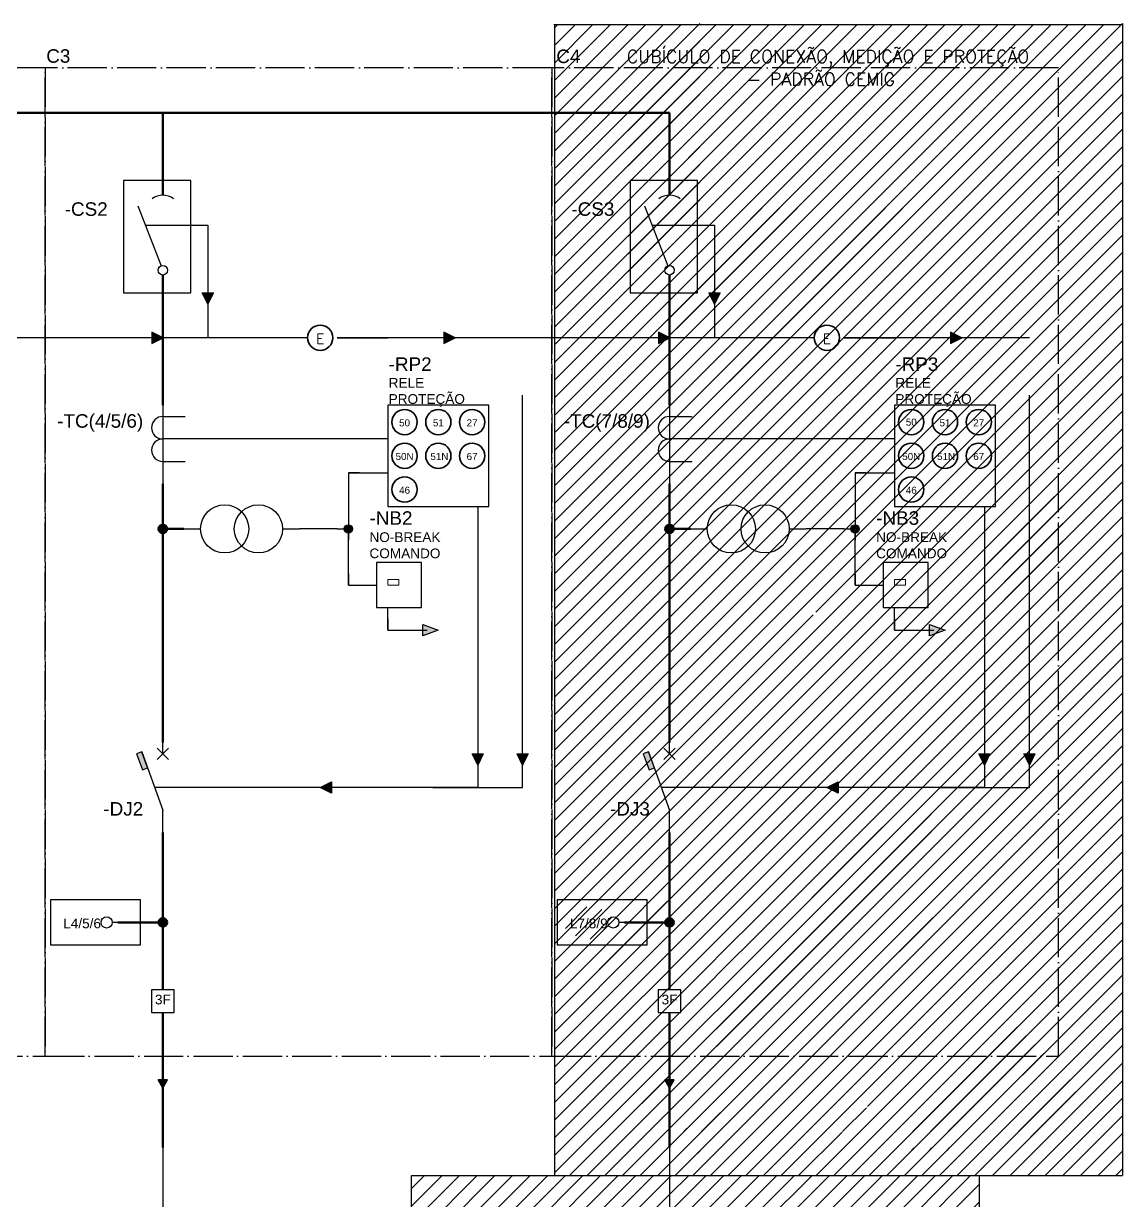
# Model space of a CAD drawing. Header units: metres. Extents: x 3327 to 4252, y 2427 to 3035.
# Drawn here: x 3690.9 to 3971, y 2734.9 to 3034.9 of the extents above; entities that cross this region are included whole.
import ezdxf
from ezdxf.enums import TextEntityAlignment as Align

# ---------------------------------------------------------------- set-up
doc = ezdxf.new("R2010")
doc.units = ezdxf.units.M
doc.header["$LTSCALE"] = 50
doc.header["$MEASUREMENT"] = 0
for name, pattern in [('CONTINUA', [0.6, 0.2, 0.2, 0.2]), ('EPL_DASH', [1, 0.5, -0.5]), ('EPL_DASHDOT', [1, 0.8, -0.1, 0, -0.1])]:
    doc.linetypes.add(name, pattern=pattern)
doc.layers.add('condutores', color=1, linetype='CONTINUOUS')
doc.layers.add('EL_VIEWPORT', color=6, linetype='CONTINUOUS')
for name, color, linetype, lineweight in [('EPLAN100', 7, 'CONTINUOUS', 0), ('EPLAN108', 1, 'CONTINUOUS', 35), ('EPLAN300', 1, 'CONTINUOUS', 25), ('EPLAN301', 7, 'CONTINUOUS', 25), ('EPLAN305', 5, 'EPL_DASH', 25), ('EPLAN307', 134, 'EPL_DASHDOT', 25), ('EPLAN311', 1, 'CONTINUOUS', 25), ('EPLAN400', 7, 'CONTINUOUS', 35), ('EPLAN420', 7, 'CONTINUOUS', 35), ('EPLAN452', 73, 'CONTINUOUS', 35), ('EPLAN500', 3, 'CONTINUOUS', 35), ('EPLAN540', 1, 'CONTINUOUS', 50)]:
    doc.layers.add(name, color=color, linetype=linetype, lineweight=lineweight)
doc.styles.add('ARIAL', font='arial.ttf', dxfattribs={"height": 50})
doc.styles.add('Romans.shx', font='')
doc.styles.add('Romans.shx_I', font='')
doc.styles.get('Romans.shx').set_extended_font_data('Romans.shx')
doc.styles.get('Romans.shx_I').set_extended_font_data('Romans.shx', italic=True)

msp = doc.modelspace()

# ---------------------------------------------------------------- hatches: boundary and pattern name
at = {"layer": 'condutores', "linetype": 'CONTINUA', "lineweight": 25}
h = msp.add_hatch(color=256, dxfattribs=at)
h.dxf.hatch_style = 1
h.paths.add_polyline_path([(3725.22, 2765.67), (3727.63, 2765.67), (3726.43, 2763.58)])
h = msp.add_hatch(color=256, dxfattribs=at)
h.dxf.hatch_style = 1
h.paths.add_polyline_path([(3854.35, 2765.67), (3856.76, 2765.67), (3855.56, 2763.58)])
at = {"layer": 'EL_VIEWPORT', "ltscale": 3}
h = msp.add_hatch(dxfattribs=at)
h.set_pattern_fill('ANSI31', color=252)
h.set_pattern_definition([(45, (-213.2637, 293.1153), (-2.245064, 2.245064), [])])
h.paths.add_polyline_path([(3843.27, 2809.75, 1), (3826.88, 2809.75, 0.131652), (3827.98, 2805.65, -0.57735), (3842.17, 2805.65, 0.131652)], flags=17)
h.paths.add_polyline_path([(3843.27, 2809.75, 1), (3826.88, 2809.75, 1)])
h = msp.add_hatch(dxfattribs=at)
h.set_pattern_fill('ANSI31', color=252)
h.set_pattern_definition([(45, (-453.4402, -68.3795), (-2.245064, 2.245064), [])])
h.paths.add_polyline_path([(3934.45, 2741.3), (3855.56, 2741.3), (3855.56, 2728.81), (3905.08, 2728.81), (3905.08, 2674.01), (3826.71, 2674.01), (3826.71, 2728.81), (3855.54, 2728.81), (3855.54, 2728.84), (3855.55, 2741.3), (3789.79, 2741.3), (3789.79, 2427.47), (3934.45, 2427.47)])
h.paths.add_polyline_path([(3855.59, 2568.78), (3856.3, 2568.78), (3856.3, 2569.97), (3856.18, 2574.48), (3855.59, 2574.48)], flags=16)
h.paths.add_polyline_path([(3887.63, 2582.9), (3904.43, 2582.9), (3904.43, 2556.04), (3887.63, 2556.04)], flags=16)
h.paths.add_polyline_path([(3900.81, 2580.57), (3900.81, 2563.05), (3889.97, 2563.05), (3889.97, 2580.57)], flags=0)
h.paths.add_polyline_path([(3894.31, 2578.38, -1), (3891.05, 2578.38, -1)], flags=0)
h.paths.add_polyline_path([(3894.01, 2574, -1), (3890.74, 2574, -1)], flags=0)
h.paths.add_polyline_path([(3898.83, 2578.38, -1), (3895.56, 2578.38, -1)], flags=0)
h.paths.add_polyline_path([(3894.01, 2569.62, -1), (3890.74, 2569.62, -1)], flags=0)
h.paths.add_polyline_path([(3898.83, 2574, -1), (3895.56, 2574, -1)], flags=0)
h.paths.add_polyline_path([(3894.01, 2565.25, -1), (3890.74, 2565.25, -1)], flags=0)
h.paths.add_polyline_path([(3898.83, 2569.62, -1), (3895.56, 2569.62, -1)], flags=0)
h.paths.add_polyline_path([(3898.83, 2565.24, -1), (3895.56, 2565.24, -1)], flags=0)
h.paths.add_polyline_path([(3869.01, 2445.04), (3875.27, 2445.04), (3872.14, 2439.62)], flags=16)
h.paths.add_polyline_path([(3826.17, 2505.06), (3826.17, 2502.3), (3826.18, 2445.14), (3829.31, 2445.14), (3826.18, 2439.72), (3823.05, 2445.14), (3826.18, 2445.14), (3826.16, 2505.07)], flags=16)
h.paths.add_polyline_path([(3816.61, 2505.06), (3816.61, 2502.3), (3816.63, 2445.14), (3819.76, 2445.14), (3816.63, 2439.72), (3813.5, 2445.14), (3816.63, 2445.14), (3816.61, 2505.07)], flags=16)
h.paths.add_polyline_path([(3806.83, 2505.06), (3806.83, 2502.3), (3806.84, 2445.14), (3809.97, 2445.14), (3806.84, 2439.72), (3803.71, 2445.14), (3806.84, 2445.14), (3806.82, 2505.07)], flags=16)
h.paths.add_polyline_path([(3865.48, 2429.7), (3891.06, 2429.7), (3891.06, 2433.85), (3865.48, 2433.85)], flags=24)
h.paths.add_polyline_path([(3862.98, 2434.5), (3911.05, 2434.5), (3911.05, 2438.64), (3862.98, 2438.64)], flags=24)
h.paths.add_polyline_path([(3812.89, 2428.95), (3838.47, 2428.95), (3838.47, 2433.09), (3812.89, 2433.09)], flags=24)
h.paths.add_polyline_path([(3806.54, 2434.51), (3849.22, 2434.51), (3849.22, 2438.66), (3806.54, 2438.66)], flags=24)
h.paths.add_polyline_path([(3827.57, 2515.19), (3829.87, 2515.19), (3829.87, 2517.94), (3827.57, 2517.94)], flags=24)
h.paths.add_polyline_path([(3808.23, 2515.19), (3810.54, 2515.19), (3810.54, 2517.94), (3808.23, 2517.94)], flags=24)
h.paths.add_polyline_path([(3873.4, 2514.85), (3875.7, 2514.85), (3875.7, 2517.6), (3873.4, 2517.6)], flags=24)
h.paths.add_polyline_path([(3818.01, 2515.19), (3820.32, 2515.19), (3820.32, 2517.94), (3818.01, 2517.94)], flags=24)
h.paths.add_polyline_path([(3896.12, 2572.83), (3897.85, 2572.83), (3897.85, 2575.01), (3896.12, 2575.01)], flags=8)
h.paths.add_polyline_path([(3887.57, 2555.63), (3904.52, 2555.63), (3904.52, 2558.66), (3887.57, 2558.66)], flags=24)
h.paths.add_polyline_path([(3892.6, 2558.58), (3899.2, 2558.58), (3899.2, 2560.57), (3892.6, 2560.57)], flags=8)
h.paths.add_polyline_path([(3888.7, 2560.88), (3903.57, 2560.88), (3903.57, 2562.87), (3888.7, 2562.87)], flags=8)
h.paths.add_polyline_path([(3903.41, 2569.15), (3903.41, 2574.49), (3901.42, 2574.49), (3901.42, 2569.15)], flags=8)
h.paths.add_polyline_path([(3895.41, 2564.28), (3898.85, 2564.28), (3898.85, 2566.07), (3895.41, 2566.07)], flags=8)
h.paths.add_polyline_path([(3890.56, 2564.23), (3893.62, 2564.23), (3893.62, 2566.22), (3890.56, 2566.22)], flags=8)
h.paths.add_polyline_path([(3895.22, 2568.65), (3898.78, 2568.65), (3898.78, 2570.64), (3895.22, 2570.64)], flags=8)
h.paths.add_polyline_path([(3891.46, 2568.58), (3893, 2568.58), (3893, 2570.57), (3891.46, 2570.57)], flags=8)
h.paths.add_polyline_path([(3891.43, 2573.12), (3892.98, 2573.12), (3892.98, 2575.1), (3891.43, 2575.1)], flags=8)
h.paths.add_polyline_path([(3896.65, 2577.49), (3897.31, 2577.49), (3897.31, 2579.48), (3896.65, 2579.48)], flags=8)
h.paths.add_polyline_path([(3891.68, 2577.38), (3893.22, 2577.38), (3893.22, 2579.37), (3891.68, 2579.37)], flags=8)
h.paths.add_polyline_path([(3890.43, 2563.25), (3890.43, 2580.54), (3887.4, 2580.54), (3887.4, 2563.25)], flags=24)
h.paths.add_polyline_path([(3891.08, 2580.28), (3900.36, 2580.28), (3900.36, 2583.31), (3891.08, 2583.31)], flags=24)
at = {"layer": 'EPLAN300', "linetype": 'Continuous', "lineweight": 25, "ltscale": 4}
for color, points in [(0, [(3737.88, 2963.39), (3736.45, 2966.26), (3739.32, 2966.26)]), (0, [(3867.01, 2963.39), (3865.58, 2966.26), (3868.45, 2966.26)]), (0, [(3726.51, 2954.8), (3723.64, 2956.23), (3723.64, 2953.36)]), (0, [(3800.93, 2954.8), (3798.06, 2956.23), (3798.06, 2953.36)]), (0, [(3855.64, 2954.8), (3852.77, 2956.23), (3852.77, 2953.36)]), (0, [(3930.06, 2954.8), (3927.19, 2956.23), (3927.19, 2953.36)]), (256, [(3721.21, 2844.72), (3722.55, 2845.23), (3721.03, 2849.25), (3719.69, 2848.74)]), (0, [(3806.66, 2845.9), (3805.23, 2848.77), (3808.09, 2848.77)]), (0, [(3818.12, 2845.9), (3816.69, 2848.77), (3819.55, 2848.77)]), (256, [(3850.34, 2844.72), (3851.68, 2845.23), (3850.16, 2849.25), (3848.82, 2848.74)]), (0, [(3935.79, 2845.9), (3934.35, 2848.77), (3937.22, 2848.77)]), (0, [(3947.25, 2845.9), (3945.82, 2848.77), (3948.68, 2848.77)]), (0, [(3766.54, 2840.17), (3769.41, 2841.6), (3769.41, 2838.74)]), (0, [(3895.67, 2840.17), (3898.53, 2841.6), (3898.53, 2838.74)])]:
    msp.add_hatch(color=color, dxfattribs=at).paths.add_polyline_path(points, flags=0)
at = {"layer": 'EPLAN311', "linetype": 'Continuous', "lineweight": 50, "ltscale": 4}
h = msp.add_hatch(color=1, dxfattribs=at)
edge = h.paths.add_edge_path()
edge.add_arc((3726.42, 2906.08), 1.07, 0, 360)
at = {"layer": 'EPLAN311', "linetype": 'Continuous', "lineweight": 25, "ltscale": 4}
h = msp.add_hatch(color=1, dxfattribs=at)
edge = h.paths.add_edge_path()
edge.add_arc((3773.7, 2906.08), 1.07, 0, 360)
at = {"layer": 'EPLAN311', "linetype": 'Continuous', "lineweight": 50, "ltscale": 4}
h = msp.add_hatch(color=1, dxfattribs=at)
edge = h.paths.add_edge_path()
edge.add_arc((3855.55, 2906.08), 1.07, 0, 360)
at = {"layer": 'EPLAN311', "linetype": 'Continuous', "lineweight": 25, "ltscale": 4}
h = msp.add_hatch(color=1, dxfattribs=at)
edge = h.paths.add_edge_path()
edge.add_arc((3902.83, 2906.08), 1.07, 0, 360)
for points in [[(3792.69, 2881.72), (3796.63, 2880.29), (3792.69, 2878.86)], [(3921.82, 2881.72), (3925.76, 2880.29), (3921.82, 2878.86)]]:
    msp.add_hatch(color=1, dxfattribs=at).paths.add_polyline_path(points, flags=0)
at = {"layer": 'EPLAN311', "linetype": 'Continuous', "lineweight": 50, "ltscale": 4}
h = msp.add_hatch(color=1, dxfattribs=at)
edge = h.paths.add_edge_path()
edge.add_arc((3726.42, 2805.78), 1.07, 0, 360)
h = msp.add_hatch(color=1, dxfattribs=at)
edge = h.paths.add_edge_path()
edge.add_arc((3855.55, 2805.78), 1.07, 0, 360)

# ---------------------------------------------------------------- linework, layer by layer
at = {"layer": 'condutores', "linetype": 'CONTINUA', "lineweight": 25}
for p, q in [((3726.43, 2763.58), (3725.22, 2765.67)), ((3727.63, 2765.67), (3725.22, 2765.67)), ((3726.43, 2763.58), (3727.63, 2765.67)), ((3855.56, 2763.58), (3854.35, 2765.67)), ((3856.76, 2765.67), (3854.35, 2765.67)), ((3855.56, 2763.58), (3856.76, 2765.67))]:
    msp.add_line(p, q, dxfattribs=at)
at = {"layer": 'condutores', "linetype": 'Continuous', "lineweight": 25}
for p, q in [((3726.43, 2748.49), (3726.43, 2728.82)), ((3855.56, 2748.47), (3855.56, 2728.81))]:
    msp.add_line(p, q, dxfattribs=at)
at = {"layer": 'EL_VIEWPORT', "color": 252, "linetype": 'Continuous', "ltscale": 3}
for p, q in [((3826.32, 2997.96), (3863.24, 3034.87)), ((3826.32, 2890.2), (3970.98, 3034.86)), ((3826.32, 3033.88), (3827.06, 3034.62)), ((3826.32, 3029.39), (3831.55, 3034.62)), ((3826.32, 3024.9), (3836.04, 3034.62)), ((3826.32, 3020.41), (3840.53, 3034.62)), ((3826.32, 3015.92), (3845.02, 3034.62)), ((3826.32, 3011.43), (3849.51, 3034.62)), ((3826.32, 3006.94), (3854, 3034.62)), ((3826.32, 3002.45), (3858.49, 3034.62)), ((3826.32, 3002.45), (3858.49, 3034.62)), ((3826.32, 2997.96), (3862.98, 3034.62)), ((3826.32, 2993.47), (3867.47, 3034.62)), ((3826.32, 2988.98), (3871.96, 3034.62)), ((3826.32, 2984.49), (3876.45, 3034.62)), ((3826.32, 2980), (3880.94, 3034.62)), ((3826.32, 2975.51), (3885.43, 3034.62)), ((3826.32, 2971.02), (3889.92, 3034.62)), ((3826.32, 2966.53), (3894.41, 3034.62)), ((3826.32, 2962.04), (3898.9, 3034.62)), ((3826.32, 2957.55), (3903.39, 3034.62)), ((3826.32, 2953.06), (3907.88, 3034.62)), ((3826.32, 2948.57), (3912.37, 3034.62)), ((3826.32, 2944.08), (3916.86, 3034.62)), ((3826.32, 2939.59), (3921.35, 3034.62)), ((3826.32, 2935.1), (3925.84, 3034.62)), ((3826.32, 2930.61), (3930.33, 3034.62)), ((3826.32, 2926.12), (3934.82, 3034.62)), ((3826.32, 2921.63), (3939.31, 3034.62)), ((3826.32, 2917.14), (3943.8, 3034.62)), ((3826.32, 2912.65), (3948.29, 3034.62)), ((3826.32, 2908.16), (3952.78, 3034.62)), ((3826.32, 2903.67), (3957.27, 3034.62)), ((3826.32, 2899.18), (3961.76, 3034.62)), ((3826.32, 2894.69), (3966.25, 3034.62)), ((3826.32, 2993.47), (3863.24, 3030.38)), ((3826.32, 2885.71), (3970.98, 3030.37)), ((3826.32, 2988.98), (3863.24, 3025.89)), ((3826.32, 2881.22), (3970.98, 3025.88)), ((3826.32, 2984.49), (3863.24, 3021.4)), ((3826.32, 2876.73), (3970.98, 3021.39)), ((3826.32, 2980), (3863.24, 3016.91)), ((3826.32, 2872.24), (3970.98, 3016.9)), ((3826.32, 2975.51), (3863.24, 3012.42)), ((3826.32, 2867.75), (3970.98, 3012.41)), ((3826.32, 2971.02), (3863.24, 3007.93)), ((3826.32, 2863.26), (3970.98, 3007.92)), ((3826.32, 2966.53), (3863.24, 3003.44)), ((3826.32, 2858.77), (3970.98, 3003.43)), ((3826.32, 2962.04), (3863.24, 2998.95)), ((3826.32, 2854.28), (3970.98, 2998.94)), ((3826.32, 2957.55), (3863.24, 2994.46)), ((3826.32, 2849.79), (3970.98, 2994.45)), ((3826.32, 2953.06), (3863.24, 2989.97)), ((3826.32, 2845.3), (3970.98, 2989.96)), ((3826.32, 2948.57), (3865.59, 2987.84)), ((3826.32, 2944.08), (3870.08, 2987.84)), ((3826.32, 2939.59), (3874.57, 2987.84)), ((3826.32, 2935.1), (3879.06, 2987.84)), ((3826.32, 2930.61), (3883.55, 2987.84)), ((3826.32, 2926.12), (3888.04, 2987.84)), ((3826.32, 2921.63), (3892.53, 2987.84)), ((3826.32, 2917.14), (3897.02, 2987.84)), ((3826.32, 2912.65), (3901.51, 2987.84)), ((3826.32, 2908.16), (3906, 2987.84)), ((3826.32, 2903.67), (3910.49, 2987.84)), ((3826.32, 2899.18), (3914.98, 2987.84)), ((3826.32, 2894.69), (3919.47, 2987.84)), ((3826.32, 2890.2), (3923.96, 2987.84)), ((3826.32, 2885.71), (3928.45, 2987.84)), ((3826.32, 2881.22), (3932.94, 2987.84)), ((3826.32, 2876.73), (3937.43, 2987.84)), ((3826.32, 2840.81), (3970.98, 2985.47)), ((3826.32, 2836.32), (3970.98, 2980.98)), ((3826.32, 2831.83), (3970.98, 2976.49)), ((3826.32, 2827.33), (3970.98, 2972)), ((3826.32, 2822.84), (3970.98, 2967.51)), ((3892.81, 2884.84), (3970.98, 2963.02)), ((3826.32, 2813.86), (3970.98, 2958.53)), ((3826.32, 2809.37), (3970.98, 2954.04)), ((3826.32, 2804.88), (3970.98, 2949.55)), ((3852.66, 2831.23), (3970.98, 2949.55)), ((3826.32, 2800.39), (3970.98, 2945.06)), ((3848.96, 2818.54), (3970.98, 2940.56)), ((3927.15, 2896.73), (3970.98, 2940.56)), ((3826.32, 2791.41), (3970.98, 2936.07)), ((3864.93, 2830.02), (3970.98, 2936.07)), ((3932.05, 2897.14), (3970.98, 2936.07)), ((3848.96, 2809.56), (3970.98, 2931.58)), ((3936.54, 2897.14), (3970.98, 2931.58)), ((3826.32, 2782.43), (3970.98, 2927.09)), ((3940.62, 2896.73), (3970.98, 2927.09)), ((3861.22, 2812.84), (3970.98, 2922.6)), ((3940.96, 2892.58), (3970.98, 2922.6)), ((3861.22, 2808.35), (3970.98, 2918.11)), ((3940.96, 2888.09), (3970.98, 2918.11)), ((3873.59, 2816.23), (3970.98, 2913.62)), ((3940.96, 2883.6), (3970.98, 2913.62)), ((3873.59, 2811.74), (3970.98, 2909.13)), ((3940.96, 2879.11), (3970.98, 2909.13)), ((3873.59, 2807.25), (3970.98, 2904.64)), ((3940.96, 2874.62), (3970.98, 2904.64)), ((3873.6, 2802.77), (3970.98, 2900.15)), ((3941.05, 2870.22), (3970.98, 2900.15)), ((3873.6, 2798.28), (3970.98, 2895.66)), ((3826.32, 2746.51), (3970.98, 2891.17)), ((3873.6, 2789.3), (3970.98, 2886.68)), ((3826.32, 2818.35), (3892.12, 2884.15)), ((3830.09, 2741.3), (3970.98, 2882.19)), ((3873.6, 2784.81), (3970.98, 2882.19)), ((3834.58, 2741.3), (3970.98, 2877.7)), ((3873.6, 2780.32), (3970.98, 2877.7)), ((3839.07, 2741.3), (3970.98, 2873.21)), ((3873.6, 2775.83), (3970.98, 2873.21)), ((3843.56, 2741.3), (3970.98, 2868.72)), ((3873.61, 2771.34), (3970.98, 2868.72)), ((3848.05, 2741.3), (3970.98, 2864.23)), ((3873.61, 2766.86), (3970.98, 2864.23)), ((3852.54, 2741.3), (3970.98, 2859.74)), ((3873.61, 2762.37), (3970.98, 2859.74)), ((3857.03, 2741.3), (3970.98, 2855.25)), ((3874.7, 2758.97), (3970.98, 2855.25)), ((3861.52, 2741.3), (3970.98, 2850.76)), ((3872.71, 2752.48), (3970.98, 2850.76)), ((3866.01, 2741.3), (3970.98, 2846.27)), ((3877.2, 2752.48), (3970.98, 2846.27)), ((3870.5, 2741.3), (3970.98, 2841.78)), ((3881.69, 2752.48), (3970.98, 2841.78)), ((3874.99, 2741.3), (3970.98, 2837.29)), ((3885.75, 2752.06), (3970.98, 2837.29)), ((3879.48, 2741.3), (3970.98, 2832.8)), ((3861.22, 2817.33), (3874.99, 2831.1)), ((3873.6, 2793.79), (3909.93, 2830.12)), ((3883.97, 2741.3), (3970.98, 2828.31)), ((3906.03, 2758.87), (3970.98, 2823.82)), ((3826.32, 2795.9), (3848.95, 2818.53)), ((3848.96, 2805.07), (3861.21, 2817.32)), ((3892.95, 2741.3), (3970.98, 2819.33)), ((3910.52, 2758.87), (3970.98, 2819.33)), ((3826.32, 2791.41), (3848.95, 2814.04)), ((3861.22, 2803.86), (3873.59, 2816.23)), ((3897.44, 2741.3), (3970.98, 2814.84)), ((3908.61, 2752.47), (3970.98, 2814.84)), ((3848.96, 2800.58), (3861.21, 2812.83)), ((3861.22, 2799.37), (3873.59, 2811.74)), ((3826.32, 2786.92), (3848.95, 2809.55)), ((3848.96, 2796.09), (3861.22, 2808.35)), ((3901.93, 2741.3), (3970.98, 2810.35)), ((3913.1, 2752.47), (3970.98, 2810.35)), ((3826.32, 2782.43), (3848.96, 2805.07)), ((3861.22, 2794.88), (3873.59, 2807.25)), ((3906.42, 2741.3), (3970.98, 2805.86)), ((3917.59, 2752.47), (3970.98, 2805.86)), ((3848.96, 2791.6), (3861.22, 2803.86)), ((3861.23, 2790.39), (3873.59, 2802.76)), ((3826.32, 2777.94), (3848.96, 2800.58)), ((3848.97, 2787.12), (3861.22, 2799.37)), ((3910.91, 2741.3), (3970.98, 2801.37)), ((3922.08, 2752.47), (3970.98, 2801.37)), ((3826.32, 2773.45), (3848.96, 2796.09)), ((3861.23, 2785.91), (3873.59, 2798.27)), ((3915.4, 2741.3), (3970.98, 2796.88)), ((3926.57, 2752.47), (3970.98, 2796.88)), ((3848.97, 2782.63), (3861.22, 2794.88)), ((3861.23, 2781.42), (3873.6, 2793.79)), ((3826.32, 2768.96), (3848.96, 2791.6)), ((3848.97, 2778.14), (3861.22, 2790.39)), ((3919.89, 2741.3), (3970.98, 2792.39)), ((3931.06, 2752.47), (3970.98, 2792.39)), ((3826.32, 2764.47), (3848.96, 2787.11)), ((3861.23, 2776.93), (3873.6, 2789.3)), ((3924.38, 2741.3), (3970.98, 2787.9)), ((3935.55, 2752.47), (3970.98, 2787.9)), ((3848.97, 2773.65), (3861.22, 2785.9)), ((3861.23, 2772.44), (3873.6, 2784.81)), ((3826.32, 2759.98), (3848.96, 2782.62)), ((3848.97, 2769.16), (3861.23, 2781.42)), ((3928.87, 2741.3), (3970.98, 2783.41)), ((3940.04, 2752.47), (3970.98, 2783.41)), ((3826.32, 2755.49), (3848.97, 2778.14)), ((3861.23, 2767.95), (3873.6, 2780.32)), ((3933.36, 2741.3), (3970.98, 2778.92)), ((3944.53, 2752.47), (3970.98, 2778.92)), ((3848.97, 2764.67), (3861.23, 2776.93)), ((3861.23, 2763.46), (3873.6, 2775.83)), ((3826.32, 2751), (3848.97, 2773.65)), ((3848.97, 2760.18), (3861.23, 2772.44)), ((3937.85, 2741.3), (3970.98, 2774.43)), ((3947.58, 2751.03), (3970.98, 2774.43)), ((3826.32, 2746.51), (3848.97, 2769.16)), ((3861.24, 2758.97), (3873.6, 2771.34)), ((3942.34, 2741.3), (3970.98, 2769.94)), ((3851.89, 2758.61), (3861.23, 2767.95)), ((3862.5, 2755.75), (3873.61, 2766.86)), ((3826.32, 2742.02), (3848.97, 2764.67)), ((3850.26, 2752.48), (3861.23, 2763.46)), ((3946.83, 2741.3), (3970.98, 2765.45)), ((3847.76, 2758.97), (3848.97, 2760.18)), ((3863.73, 2752.48), (3873.61, 2762.37)), ((3951.32, 2741.3), (3970.98, 2760.96)), ((3854.75, 2752.48), (3859.25, 2756.99)), ((3861.23, 2758.97), (3861.23, 2758.97)), ((3899.63, 2752.47), (3905.72, 2758.56)), ((3955.81, 2741.3), (3970.98, 2756.47)), ((3845.77, 2752.48), (3848.19, 2754.91)), ((3859.24, 2752.48), (3860.89, 2754.14)), ((3868.22, 2752.48), (3872.02, 2756.29)), ((3904.12, 2752.47), (3907.36, 2755.71)), ((3888.46, 2741.3), (3899.51, 2752.35)), ((3960.3, 2741.3), (3970.98, 2751.98)), ((3853.67, 2746.92), (3855.09, 2748.34)), ((3858.16, 2746.92), (3859.58, 2748.34)), ((3862.65, 2746.92), (3864.07, 2748.34)), ((3867.14, 2746.92), (3868.56, 2748.34)), ((3871.63, 2746.92), (3873.05, 2748.34)), ((3875, 2745.8), (3877.54, 2748.34)), ((3903.82, 2747.67), (3904.47, 2748.33)), ((3908.31, 2747.67), (3908.96, 2748.33)), ((3912.8, 2747.67), (3913.45, 2748.33)), ((3917.29, 2747.67), (3917.94, 2748.33)), ((3921.78, 2747.67), (3922.43, 2748.33)), ((3926.27, 2747.67), (3926.92, 2748.33)), ((3927.59, 2744.51), (3931.41, 2748.33)), ((3964.79, 2741.3), (3970.98, 2747.49)), ((3969.28, 2741.3), (3970.98, 2743))]:
    msp.add_line(p, q, dxfattribs=at)
at = {"layer": 'EPLAN100', "color": 0, "linetype": 'Continuous', "lineweight": 0, "ltscale": 4}
for points in [[(3783.73, 2891.75), (3786.6, 2891.75), (3786.6, 2893.18), (3783.73, 2893.18)], [(3912.86, 2891.75), (3915.73, 2891.75), (3915.73, 2893.18), (3912.86, 2893.18)]]:
    msp.add_lwpolyline(points, close=True, dxfattribs=at)
at = {"layer": 'EPLAN108', "color": 1, "linetype": 'Continuous', "lineweight": 35, "ltscale": 4}
for centre in [(3766.54, 2954.8), (3895.67, 2954.8), (3788.03, 2933.3), (3796.63, 2933.3), (3805.23, 2933.3), (3917.16, 2933.3), (3925.76, 2933.3), (3934.35, 2933.3), (3788.03, 2924.71), (3796.63, 2924.71), (3805.23, 2924.71), (3917.16, 2924.71), (3925.76, 2924.71), (3934.35, 2924.71), (3788.03, 2916.11), (3917.16, 2916.11)]:
    msp.add_circle(centre, 3.22, dxfattribs=at)
at = {"layer": 'EPLAN300', "linetype": 'Continuous', "lineweight": 25}
for p, q in [((3720.04, 2988.39), (3725.98, 2973.12)), ((3849.17, 2988.39), (3855.11, 2973.12)), ((3721.03, 2849.25), (3726.42, 2834.44)), ((3850.16, 2849.25), (3855.55, 2834.44))]:
    msp.add_line(p, q, dxfattribs=at)
at = {"layer": 'EPLAN300', "linetype": 'Continuous', "lineweight": 25, "ltscale": 4}
for p, q in [((3726.42, 2940.47), (3726.42, 2917.54)), ((3855.55, 2940.47), (3855.55, 2917.54)), ((3726.42, 2934.74), (3732.15, 2934.74)), ((3855.55, 2934.74), (3861.28, 2934.74)), ((3726.42, 2923.27), (3732.15, 2923.27)), ((3855.55, 2923.27), (3861.28, 2923.27)), ((3731.74, 2906.08), (3736.04, 2906.08)), ((3756.92, 2906.08), (3761.22, 2906.08)), ((3860.87, 2906.08), (3865.17, 2906.08)), ((3886.05, 2906.08), (3890.35, 2906.08)), ((3724.99, 2850.2), (3727.86, 2847.34)), ((3727.86, 2850.2), (3724.99, 2847.34)), ((3726.42, 2848.77), (3726.42, 2851.63)), ((3854.12, 2850.2), (3856.98, 2847.34)), ((3856.98, 2850.2), (3854.12, 2847.34)), ((3855.55, 2848.77), (3855.55, 2851.63)), ((3726.42, 2828.71), (3726.42, 2834.44)), ((3855.55, 2828.71), (3855.55, 2834.44))]:
    msp.add_line(p, q, dxfattribs=at)
for points in [[(3716.39, 2966.26), (3733.59, 2966.26), (3733.59, 2994.91), (3716.39, 2994.91)], [(3845.52, 2966.26), (3862.72, 2966.26), (3862.72, 2994.91), (3845.52, 2994.91)], [(3737.88, 2963.39), (3736.45, 2966.26), (3739.32, 2966.26)], [(3867.01, 2963.39), (3865.58, 2966.26), (3868.45, 2966.26)], [(3726.51, 2954.8), (3723.64, 2956.23), (3723.64, 2953.36)], [(3800.93, 2954.8), (3798.06, 2956.23), (3798.06, 2953.36)], [(3855.64, 2954.8), (3852.77, 2956.23), (3852.77, 2953.36)], [(3930.06, 2954.8), (3927.19, 2956.23), (3927.19, 2953.36)], [(3783.73, 2911.81), (3809.52, 2911.81), (3809.52, 2937.6), (3783.73, 2937.6)], [(3912.86, 2911.81), (3938.65, 2911.81), (3938.65, 2937.6), (3912.86, 2937.6)], [(3780.87, 2886.02), (3792.33, 2886.02), (3792.33, 2897.48), (3780.87, 2897.48)], [(3910, 2886.02), (3921.46, 2886.02), (3921.46, 2897.48), (3910, 2897.48)], [(3721.21, 2844.72), (3722.55, 2845.23), (3721.03, 2849.25), (3719.69, 2848.74)], [(3806.66, 2845.9), (3805.23, 2848.77), (3808.09, 2848.77)], [(3818.12, 2845.9), (3816.69, 2848.77), (3819.55, 2848.77)], [(3850.34, 2844.72), (3851.68, 2845.23), (3850.16, 2849.25), (3848.82, 2848.74)], [(3935.79, 2845.9), (3934.35, 2848.77), (3937.22, 2848.77)], [(3947.25, 2845.9), (3945.82, 2848.77), (3948.68, 2848.77)], [(3766.54, 2840.17), (3769.41, 2841.6), (3769.41, 2838.74)], [(3895.67, 2840.17), (3898.53, 2841.6), (3898.53, 2838.74)], [(3723.56, 2782.86), (3729.29, 2782.86), (3729.29, 2788.59), (3723.56, 2788.59)], [(3852.69, 2782.86), (3858.42, 2782.86), (3858.42, 2788.59), (3852.69, 2788.59)]]:
    msp.add_lwpolyline(points, close=True, dxfattribs=at)
at = {"layer": 'EPLAN300', "linetype": 'EPL_DASH', "lineweight": 25, "ltscale": 4}
for points in [[(3721.96, 2983.45), (3737.88, 2983.45), (3737.88, 2954.8)], [(3851.09, 2983.45), (3867.01, 2983.45), (3867.01, 2954.8)], [(3763.32, 2954.8), (3683.53, 2954.8)], [(3795.2, 2840.17), (3818.12, 2840.17), (3818.12, 2954.8), (3783.73, 2954.8), (3783.73, 2954.8), (3783.73, 2954.8), (3783.73, 2954.8), (3783.73, 2954.8), (3783.73, 2954.8), (3783.73, 2954.8), (3783.73, 2954.8), (3783.73, 2954.8), (3783.73, 2954.8), (3783.73, 2954.8), (3783.73, 2954.8), (3770.84, 2954.8), (3783.73, 2954.8)], [(3892.45, 2954.8), (3812.65, 2954.8)], [(3924.33, 2840.17), (3947.25, 2840.17), (3947.25, 2954.8), (3912.86, 2954.8), (3912.86, 2954.8), (3912.86, 2954.8), (3912.86, 2954.8), (3912.86, 2954.8), (3912.86, 2954.8), (3912.86, 2954.8), (3912.86, 2954.8), (3912.86, 2954.8), (3912.86, 2954.8), (3912.86, 2954.8), (3912.86, 2954.8), (3899.97, 2954.8), (3912.86, 2954.8)], [(3806.66, 2911.81), (3806.66, 2840.17), (3724.34, 2840.17)], [(3935.79, 2911.81), (3935.79, 2840.17), (3853.47, 2840.17)]]:
    msp.add_lwpolyline(points, dxfattribs=at)
at = {"layer": 'EPLAN300', "linetype": 'Continuous', "lineweight": 25, "ltscale": 4}
for centre, radius in [((3726.42, 2971.99), 1.21), ((3855.55, 2971.99), 1.21), ((3742.18, 2906.08), 6.14), ((3750.78, 2906.08), 6.14), ((3871.31, 2906.08), 6.14), ((3879.91, 2906.08), 6.14)]:
    msp.add_circle(centre, radius, dxfattribs=at)
at = {"layer": 'EPLAN300', "color": 1, "linetype": 'Continuous', "lineweight": 25, "ltscale": 4}
for centre in [(3726.42, 2986.57), (3855.55, 2986.57)]:
    msp.add_arc(centre, 4.56, 53.1301, 126.8699, dxfattribs=at)
at = {"layer": 'EPLAN300', "linetype": 'Continuous', "lineweight": 25, "ltscale": 4}
for centre in [(3726.42, 2931.87), (3855.55, 2931.87), (3726.42, 2926.14), (3855.55, 2926.14)]:
    msp.add_arc(centre, 2.87, 90, 270, dxfattribs=at)
at = {"layer": 'EPLAN301', "color": 0, "linetype": 'Continuous', "lineweight": 25, "ltscale": 4}
for p, q in [((3717.83, 2805.78), (3713.53, 2805.78)), ((3846.95, 2805.78), (3842.66, 2805.78))]:
    msp.add_line(p, q, dxfattribs=at)
for centre in [(3712.09, 2805.78), (3841.22, 2805.78)]:
    msp.add_circle(centre, 1.43, dxfattribs=at)
at = {"layer": 'EPLAN305', "color": 1, "linetype": 'EPL_DASH', "lineweight": 25, "ltscale": 4}
for points in [[(3697.77, 2800.05), (3720.69, 2800.05), (3720.69, 2811.52), (3697.77, 2811.52)], [(3826.9, 2800.05), (3849.82, 2800.05), (3849.82, 2811.52), (3826.9, 2811.52)]]:
    msp.add_lwpolyline(points, close=True, dxfattribs=at)
at = {"layer": 'EPLAN307', "color": 18, "linetype": 'EPL_DASHDOT', "lineweight": 25, "ltscale": 0.25, "true_color": 0x000000}
for points in [[(3567.29, 2771.71), (3696.42, 2771.71), (3696.42, 3023.57), (3567.29, 3023.57)], [(3696.42, 2771.71), (3825.55, 2771.71), (3825.55, 3023.57), (3696.42, 3023.57)], [(3825.55, 2771.71), (3954.68, 2771.71), (3954.68, 3023.57), (3825.55, 3023.57)]]:
    msp.add_lwpolyline(points, close=True, dxfattribs=at)
at = {"layer": 'EPLAN311', "ltscale": 3}
for p, q in [((3826.08, 3034.62), (3970.74, 3034.62)), ((3826.32, 2741.3), (3826.32, 3034.62)), ((3970.98, 3034.86), (3970.98, 2741.3)), ((3789.79, 2427.47), (3789.79, 2741.3)), ((3789.79, 2741.3), (3934.45, 2741.3)), ((3826.32, 2741.3), (3970.98, 2741.3)), ((3934.45, 2741.3), (3934.45, 2427.47))]:
    msp.add_line(p, q, dxfattribs=at)
at = {"layer": 'EPLAN311', "color": 1, "linetype": 'Continuous', "lineweight": 50, "ltscale": 4}
for p, q in [((3723.56, 3012.11), (3726.42, 3012.11)), ((3726.42, 3012.11), (3726.42, 3009.24)), ((3852.69, 3012.11), (3855.55, 3012.11)), ((3855.55, 3012.11), (3855.55, 3009.24)), ((3726.42, 2908.95), (3726.42, 2903.21)), ((3855.55, 2908.95), (3855.55, 2903.21)), ((3729.29, 2906.08), (3726.42, 2906.08)), ((3858.42, 2906.08), (3855.55, 2906.08)), ((3726.42, 2808.65), (3726.42, 2802.92)), ((3855.55, 2808.65), (3855.55, 2802.92)), ((3723.56, 2805.78), (3726.42, 2805.78)), ((3852.69, 2805.78), (3855.55, 2805.78))]:
    msp.add_line(p, q, dxfattribs=at)
at = {"layer": 'EPLAN311', "color": 1, "linetype": 'Continuous', "lineweight": 25, "ltscale": 4}
for p, q in [((3783.73, 2929), (3726.42, 2929)), ((3912.86, 2929), (3855.55, 2929)), ((3773.7, 2920.41), (3783.73, 2920.41)), ((3773.7, 2920.41), (3773.7, 2906.08)), ((3776.57, 2920.41), (3773.7, 2920.41)), ((3773.7, 2920.41), (3773.7, 2917.54)), ((3902.83, 2920.41), (3912.86, 2920.41)), ((3902.83, 2920.41), (3902.83, 2906.08)), ((3905.7, 2920.41), (3902.83, 2920.41)), ((3902.83, 2920.41), (3902.83, 2917.54)), ((3773.7, 2908.95), (3773.7, 2903.21)), ((3902.83, 2908.95), (3902.83, 2903.21)), ((3770.84, 2906.08), (3761.22, 2906.08)), ((3770.84, 2906.08), (3773.7, 2906.08)), ((3773.7, 2891.75), (3773.7, 2906.08)), ((3899.97, 2906.08), (3890.35, 2906.08)), ((3899.97, 2906.08), (3902.83, 2906.08)), ((3902.83, 2891.75), (3902.83, 2906.08)), ((3773.7, 2894.62), (3773.7, 2891.75)), ((3902.83, 2894.62), (3902.83, 2891.75)), ((3773.7, 2891.75), (3780.87, 2891.75)), ((3773.7, 2891.75), (3776.57, 2891.75)), ((3902.83, 2891.75), (3910, 2891.75)), ((3902.83, 2891.75), (3905.7, 2891.75)), ((3783.73, 2880.29), (3783.73, 2886.02)), ((3912.86, 2880.29), (3912.86, 2886.02)), ((3783.73, 2883.16), (3783.73, 2880.29)), ((3912.86, 2883.16), (3912.86, 2880.29)), ((3783.73, 2880.29), (3793.76, 2880.29)), ((3783.73, 2880.29), (3786.6, 2880.29)), ((3790.9, 2880.29), (3792.69, 2880.29)), ((3912.86, 2880.29), (3922.89, 2880.29)), ((3912.86, 2880.29), (3915.73, 2880.29)), ((3920.03, 2880.29), (3921.82, 2880.29))]:
    msp.add_line(p, q, dxfattribs=at)
for points in [[(3792.69, 2881.72), (3796.63, 2880.29), (3792.69, 2878.86)], [(3921.82, 2881.72), (3925.76, 2880.29), (3921.82, 2878.86)]]:
    msp.add_lwpolyline(points, close=True, dxfattribs=at)
at = {"layer": 'EPLAN311', "color": 1, "linetype": 'Continuous', "lineweight": 50, "ltscale": 4}
for centre in [(3726.42, 2906.08), (3855.55, 2906.08), (3726.42, 2805.78), (3855.55, 2805.78)]:
    msp.add_circle(centre, 1.07, dxfattribs=at)
at = {"layer": 'EPLAN311', "color": 1, "linetype": 'Continuous', "lineweight": 25, "ltscale": 4}
for centre in [(3773.7, 2906.08), (3902.83, 2906.08)]:
    msp.add_circle(centre, 1.07, dxfattribs=at)
at = {"layer": 'EPLAN540', "color": 1, "linetype": 'Continuous', "lineweight": 50, "ltscale": 4}
for p, q in [((3475.59, 3012.11), (3855.55, 3012.11)), ((3726.42, 3012.11), (3726.42, 2991.13)), ((3855.55, 3012.11), (3855.55, 2991.13)), ((3726.42, 2970.78), (3726.42, 2937.6)), ((3855.55, 2970.78), (3855.55, 2937.6)), ((3726.42, 2906.08), (3726.42, 2917.54)), ((3855.55, 2906.08), (3855.55, 2917.54)), ((3726.42, 2906.08), (3726.42, 2871.69)), ((3729.29, 2906.08), (3731.74, 2906.08)), ((3855.55, 2906.08), (3855.55, 2871.69)), ((3858.42, 2906.08), (3860.87, 2906.08)), ((3726.42, 2871.69), (3726.42, 2851.63)), ((3855.55, 2871.69), (3855.55, 2851.63)), ((3726.42, 2805.78), (3726.42, 2828.71)), ((3855.55, 2805.78), (3855.55, 2828.71)), ((3723.56, 2805.78), (3714.96, 2805.78)), ((3726.42, 2805.78), (3726.42, 2788.59)), ((3852.69, 2805.78), (3844.09, 2805.78)), ((3855.55, 2805.78), (3855.55, 2788.59)), ((3726.43, 2782.86), (3726.43, 2748.47)), ((3855.55, 2782.86), (3855.56, 2748.47))]:
    msp.add_line(p, q, dxfattribs=at)

# ---------------------------------------------------------------- texts
at = {"layer": 'EPLAN108', "color": 0, "style": 'Romans.shx_I'}
for p in [(3766.54, 2954.53), (3895.67, 2954.53)]:
    msp.add_text('E', height=2.6, dxfattribs=at).set_placement(p, align=Align.MIDDLE_CENTER)
at = {"layer": 'EPLAN108', "style": 'ARIAL'}
for s, p in [('50', (3788.03, 2933.12)), ('51', (3796.63, 2933.12)), ('27', (3805.23, 2933.12)), ('50', (3917.16, 2933.3)), ('51', (3925.76, 2933.12)), ('27', (3934.35, 2933.12)), ('50N', (3788.03, 2924.53)), ('51N', (3796.91, 2924.53)), ('67', (3805.23, 2924.53)), ('50N', (3917.16, 2924.53)), ('51N', (3926.04, 2924.53)), ('67', (3934.35, 2924.53)), ('46', (3788.03, 2915.93)), ('46', (3917.16, 2915.93))]:
    msp.add_text(s, height=1.791, dxfattribs=at).set_placement(p, align=Align.MIDDLE_CENTER)
at = {"layer": 'EPLAN400', "color": 1, "style": 'ARIAL'}
for s, p in [('C3', (3702.85, 3026.6)), ('C4', (3832.85, 3026.52)), ('-CS2', (3712.37, 2987.59)), ('-CS3', (3841.5, 2987.59))]:
    msp.add_text(s, height=3.444, dxfattribs=at).set_placement(p, align=Align.MIDDLE_RIGHT)
for s, p in [('-RP2', (3783.97, 2946.35)), ('-RP3', (3913.1, 2946.35))]:
    msp.add_text(s, height=3.444, dxfattribs=at).set_placement(p)
for s, p in [('-TC(4/5/6)', (3721.41, 2931.87)), ('-TC(7/8/9)', (3850.54, 2931.87)), ('-DJ2', (3721.41, 2833.01)), ('-DJ3', (3850.54, 2833.01))]:
    msp.add_text(s, height=3.444, dxfattribs=at).set_placement(p, align=Align.RIGHT)
for s, p in [('-NB2', (3779.08, 2910.57)), ('-NB3', (3908.21, 2910.57))]:
    msp.add_text(s, height=3.444, dxfattribs=at).set_placement(p, align=Align.TOP_LEFT)
at = {"layer": 'EPLAN420', "color": 0, "style": 'ARIAL'}
for s, p in [('L4/5/6', (3710.66, 2805.54)), ('L7/8/9', (3839.79, 2805.54))]:
    msp.add_text(s, height=2.48, dxfattribs=at).set_placement(p, align=Align.MIDDLE_RIGHT)
for p in [(3726.42, 2787.38), (3855.55, 2787.38)]:
    msp.add_text('3F', height=2.48, dxfattribs=at).set_placement(p, align=Align.TOP_CENTER)
at = {"layer": 'EPLAN452', "color": 1, "style": 'Romans.shx'}
for s, p in [('CUBÍCULO DE CONEXÃO, MEDIÇÃO E PROTEÇÃO', (3895.94, 3023.88)), ('- PADRÃO CEMIG', (3894.19, 3018.08))]:
    msp.add_text(s, height=3.234, dxfattribs=at).set_placement(p, align=Align.BOTTOM_CENTER)
at = {"layer": 'EPLAN500', "color": 0, "char_height": 2.48, "attachment_point": 1, "style": 'ARIAL'}
for s, insert in [('RELE\\PPROTEÇÃO', (3783.97, 2944.56)), ('RELE\\PPROTEÇÃO', (3913.1, 2944.56)), ('NO-BREAK\\PCOMANDO', (3779.08, 2905.22)), ('NO-BREAK\\PCOMANDO', (3908.21, 2905.22))]:
    msp.add_mtext(s, dxfattribs=dict(at, insert=insert))

doc.saveas('drawing.dxf')
